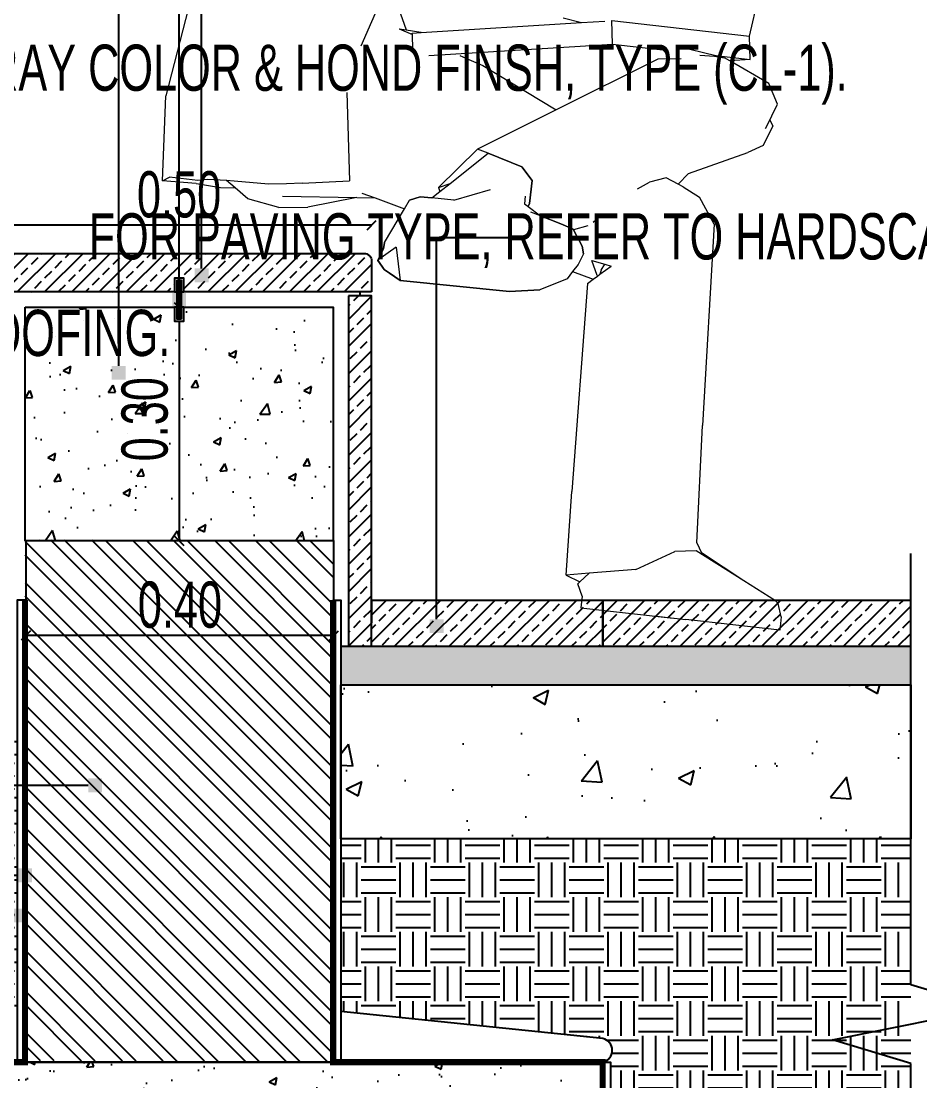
# Model space of a CAD drawing. Extents: x 1 to 1213870, y 9 to 1586095.
# Drawn here: x 18.088 to 19.254, y 40.059 to 41.435 of the extents above; entities that cross this region are included whole.
import ezdxf
from ezdxf import colors
from ezdxf.entities.mleader import LeaderData, LeaderLine
from ezdxf.math import Vec2, Vec3

# ---------------------------------------------------------------- set-up
doc = ezdxf.new("R2010")
doc.units = 0
doc.header["$LTSCALE"] = 10
doc.header["$MEASUREMENT"] = 0
doc.header["$PDMODE"] = 35
doc.header["$PDSIZE"] = 0.15
doc.linetypes.add('water proof2', pattern=[0.65, 0.4, -0.25])
doc.layers.get('0').update_dxf_attribs({"color": 255})
for name, color, linetype in [('Dowel', 20, 'Continuous'), ('LA-DT-CLADDING', 30, 'Continuous'), ('LA-DT-CLADDING-HATCH', 45, 'Continuous'), ('LA-DT-COMPACTED SOIL', 19, 'Continuous'), ('LA-DT-COPPING', 240, 'Continuous'), ('LA-DT-COPPING HATCH', 195, 'Continuous'), ('LA-DT-CRUSHED STONE- HATCH', 245, 'Continuous'), ('LA-DT-HATCH -MORTER CEMENT', 27, 'Continuous'), ('LA-DT-HATCH -SAND', 19, 'Continuous'), ('LA-DT-HATCH-REINFORCED CONCRETE', 55, 'Continuous'), ('LA-DT-PAVING', 40, 'Continuous'), ('LA-DT-PAVING-HATCH', 45, 'Continuous'), ('LA-DT-REINFORCED CONCRETE', 50, 'Continuous'), ('LA-DT-SEC', 1, 'Continuous'), ('LA-DT-SOLID BLOCK WORK', 50, 'Continuous'), ('LA-GNRL-BREAK LINE', 1, 'Continuous'), ('LA-GNRL-Design Leader', 242, 'Continuous'), ('LA-STAK-Dimensions', 3, 'Continuous'), ('PROTECTION BOARD', 1, 'Continuous'), ('Wipout', 251, 'Continuous')]:
    doc.layers.add(name, color=color, linetype=linetype)
doc.layers.add('LA-DT-WATERPROOF-VERTICAL', color=252, linetype='water proof2', lineweight=0)
doc.layers.add('PEOPLE', color=252, linetype='Continuous', lineweight=18)
doc.styles.add('ARCHITEXT', font='architxt.shx')
doc.styles.add('TXT- (design)', font='stylu.ttf', dxfattribs={"width": 0.7})
doc.dimstyles.new('DIM (1-20)', dxfattribs={"dimtxt": 0.06, "dimasz": 0.012, "dimexe": 0.09, "dimexo": 0, "dimgap": 0.008, "dimtad": 1, "dimzin": 0, "dimdsep": 46, "dimtxsty": 'ARCHITEXT', "dimblk": 'OBLIQUE', "dimcen": 0.008, "dimse1": 1, "dimse2": 1, "dimclrd": 8, "dimclre": 9, "dimclrt": 256, "dimazin": 0, "dimtfac": 1, "dimtofl": 0, "dimtmove": 2, "dimatfit": 3, "dimldrblk": 'OBLIQUE', "dimfxl": 0.09, "dimtolj": 1, "dimarcsym": 0})

# ---------------------------------------------------------------- blocks, each defined once
blk = doc.blocks.new('PEO-SIT2')
for p, q in [((-0.1325, 0.7498), (-0.1659, 1.0302)), ((-0.1368, 0.7202), (-0.1325, 0.7498)), ((0.0445, 0.7498), (-0.1325, 0.7498)), ((0.0402, 0.7202), (0.0445, 0.7498)), ((0.0825, 0.7431), (0.0532, 0.7482)), ((0.1065, 0.7462), (0.0825, 0.7431)), ((0.3389, 0.7482), (0.3594, 0.6817)), ((0.5771, 0.7521), (0.6001, 0.5905)), ((0.2846, 0.7074), (0.0825, 0.7431)), ((0.3169, 0.735), (0.3044, 0.7086)), ((-0.1368, 0.7202), (-0.1109, 0.7156)), ((-0.0924, 0.7202), (-0.1368, 0.7202)), ((-0.1109, 0.7156), (-0.1038, 0.7187)), ((-0.0924, 0.7202), (-0.1038, 0.7187)), ((-0.0911, 0.7195), (-0.1038, 0.7187)), ((-0.0427, 0.7267), (-0.0924, 0.7202)), ((-0.0722, 0.7187), (-0.0911, 0.7195)), ((0.0402, 0.7202), (-0.0283, 0.7202)), ((0.2719, 0.6793), (0.0402, 0.7202)), ((-0.1639, 0.6924), (-0.1109, 0.7156)), ((-0.0491, 0.7113), (-0.0196, 0.7074)), ((-0.0196, 0.7074), (0.1025, 0.6284)), ((0.2846, 0.7074), (0.2851, 0.7077)), ((0.296, 0.7054), (0.2846, 0.7074)), ((0.3044, 0.7086), (0.2851, 0.7077)), ((0.3132, 0.7091), (0.2957, 0.7036)), ((0.2957, 0.7036), (0.296, 0.7054)), ((0.3132, 0.7091), (0.3044, 0.7086)), ((-0.1779, 0.6675), (-0.1639, 0.6924)), ((0.293, 0.6846), (0.2957, 0.7036)), ((0.2205, 0.6802), (0.2016, 0.6743)), ((0.2324, 0.6839), (0.2205, 0.6802)), ((-0.1723, 0.6518), (-0.1779, 0.6675)), ((0.2016, 0.6743), (0.1025, 0.6284)), ((-0.1702, 0.6459), (-0.1723, 0.6518)), ((-0.1702, 0.6459), (-0.175, 0.6391)), ((-0.175, 0.6391), (-0.1656, 0.6127)), ((-0.1662, 0.635), (-0.1702, 0.6459)), ((-0.1656, 0.6127), (-0.1472, 0.6016)), ((0.3706, 0.6208), (0.3544, 0.5089)), ((-0.0746, 0.5668), (-0.1472, 0.6016)), ((0.5919, 0.4821), (0.6001, 0.5905)), ((-0.0632, 0.5515), (-0.0746, 0.5668)), ((-0.0632, 0.5515), (-0.0471, 0.558)), ((-0.0471, 0.558), (-0.0266, 0.5501)), ((-0.0698, 0.5488), (-0.0922, 0.538)), ((-0.0698, 0.5488), (-0.0632, 0.5515)), ((-0.0122, 0.5399), (-0.0266, 0.5501)), ((-0.1146, 0.506), (-0.0922, 0.538)), ((-0.1146, 0.506), (-0.1285, 0.2487)), ((0.4143, 0.499), (0.3544, 0.5089)), ((0.0394, 0.4913), (0.0364, 0.4947)), ((0.3372, 0.4952), (0.3195, 0.4908)), ((0.3431, 0.4886), (0.3195, 0.4908)), ((0.3431, 0.4886), (0.4036, 0.4695)), ((0.4373, 0.4798), (0.3431, 0.4886)), ((0.4143, 0.499), (0.4342, 0.4961)), ((0.4342, 0.4961), (0.4571, 0.4929)), ((0.4571, 0.4929), (0.501, 0.4921)), ((0.4986, 0.4835), (0.5108, 0.4916)), ((0.501, 0.4921), (0.5108, 0.4916)), ((0.5108, 0.4916), (0.5352, 0.4905)), ((0.5352, 0.4905), (0.5473, 0.4876)), ((0.5473, 0.4876), (0.5837, 0.4878)), ((0.5919, 0.4821), (0.5837, 0.4878)), ((0.4811, 0.4717), (0.4986, 0.4835)), ((0.5176, 0.4821), (0.4986, 0.4835)), ((0.5457, 0.4835), (0.5176, 0.4821)), ((0.5487, 0.4835), (0.5457, 0.4835)), ((0.5487, 0.4835), (0.5919, 0.4821)), ((0.4406, 0.465), (0.4036, 0.4695)), ((0.4406, 0.465), (0.4811, 0.4717)), ((0.0233, 0.426), (0.0101, 0.438)), ((0.0185, 0.4395), (0.0103, 0.4381)), ((0.0355, 0.4424), (0.0185, 0.4395)), ((0.0225, 0.4314), (0.0185, 0.4395)), ((0.0268, 0.4239), (0.0355, 0.4424)), ((0.0225, 0.4314), (0.0233, 0.426)), ((0.0261, 0.4234), (0.0233, 0.426)), ((0.0268, 0.4239), (0.0261, 0.4234)), ((0.0312, 0.4188), (0.0261, 0.4234)), ((0.038, 0.4125), (0.0279, 0.1465)), ((0.038, 0.4125), (0.0312, 0.4188)), ((-0.1382, 0.0989), (-0.1285, 0.2487)), ((0.023, 0.0391), (0.0279, 0.1465)), ((-0.1382, 0.0989), (-0.1453, 0.0871)), ((-0.2031, 0.0575), (-0.1385, 0.0887)), ((-0.2031, 0.0575), (-0.1453, 0.0871)), ((-0.1385, 0.0887), (-0.1113, 0.0848)), ((-0.0644, 0.0565), (-0.1113, 0.0848)), ((-0.2464, 0.0366), (-0.2031, 0.0575)), ((-0.0644, 0.0565), (-0.0059, 0.0449)), ((-0.0059, 0.0449), (0.023, 0.0391)), ((0.0048, 0.0326), (-0.0059, 0.0449)), ((-0.2558, 0.0173), (-0.2499, 0.0335)), ((-0.2464, 0.0366), (-0.2499, 0.0335)), ((0, 0.015), (0.0072, 0.03)), ((0.023, 0.0391), (0.0048, 0.0326)), ((0.0072, 0.03), (0.0048, 0.0326)), ((-0.2558, 0.0173), (-0.2558, 0)), ((0, 0.015), (0, 0)), ((-0.0973, 0.0001), (-0.1351, 0)), ((0, 0), (-0.1189, 0)), ((-0.2558, 0), (-0.1351, 0))]:
    blk.add_line(p, q)
blk.add_wipeout([(0.2809, 0.4811), (0.2756, 0.4929), (0.2628, 0.4988), (0.2477, 0.499), (0.2385, 0.5081), (0.2265, 0.5201), (0.1827, 0.5637), (0.1826, 0.5637), (0.1379, 0.5515), (0.1226, 0.5355), (0.1229, 0.5057), (0.1236, 0.5035), (0.1248, 0.5024), (0.1242, 0.502), (0.1071, 0.4918), (0.0802, 0.4845), (0.0638, 0.4795), (0.0632, 0.4786), (0.0499, 0.4592), (0.0473, 0.4496), (0.0525, 0.4355), (0.0584, 0.4256), (0.0643, 0.4154), (0.0973, 0.3979), (0.1355, 0.3915), (0.276, 0.3897), (0.287, 0.3955), (0.298, 0.4014), (0.3074, 0.412), (0.3015, 0.4273), (0.3013, 0.4355)])
for p, q in [((0.1025, 0.6284), (0.1966, 0.5675)), ((0.1379, 0.5515), (0.1826, 0.5637)), ((0.1826, 0.5637), (0.1966, 0.5675)), ((0.1826, 0.5637), (0.1827, 0.5637)), ((0.2265, 0.5201), (0.1827, 0.5637)), ((0.1966, 0.5675), (0.2405, 0.5134)), ((0.1226, 0.5355), (0.1379, 0.5515)), ((0.1229, 0.5057), (0.1226, 0.5355)), ((0.1294, 0.5145), (0.129, 0.5049)), ((0.2194, 0.4993), (0.1744, 0.518)), ((0.2405, 0.5134), (0.2265, 0.5201)), ((0.2385, 0.5081), (0.2265, 0.5201)), ((0.1242, 0.502), (0.1071, 0.4918)), ((0.1236, 0.5035), (0.1229, 0.5057)), ((0.1248, 0.5024), (0.1236, 0.5035)), ((0.1242, 0.502), (0.1236, 0.5035)), ((0.1248, 0.5024), (0.1242, 0.502)), ((0.129, 0.5049), (0.1248, 0.5024)), ((0.2405, 0.5134), (0.2385, 0.5081)), ((0.2477, 0.499), (0.2385, 0.5081)), ((0.0802, 0.4845), (0.1071, 0.4918)), ((0.1071, 0.4918), (0.1199, 0.4952)), ((0.2194, 0.4993), (0.2477, 0.499)), ((0.2477, 0.499), (0.2628, 0.4988)), ((0.2628, 0.4988), (0.2756, 0.4929)), ((0.2809, 0.4811), (0.2756, 0.4929)), ((0.3195, 0.4908), (0.2809, 0.4811)), ((0.0457, 0.4858), (0.0632, 0.4786)), ((0.0499, 0.4592), (0.0632, 0.4786)), ((0.0632, 0.4786), (0.0638, 0.4795)), ((0.0638, 0.4795), (0.0802, 0.4845)), ((0.3013, 0.4355), (0.2809, 0.4811)), ((0.0473, 0.4496), (0.0499, 0.4592)), ((0.0473, 0.4496), (0.0525, 0.4355)), ((0.0525, 0.4355), (0.0584, 0.4256)), ((0.3013, 0.4355), (0.3015, 0.4273)), ((0.0584, 0.4256), (0.0312, 0.4188)), ((0.0584, 0.4256), (0.0643, 0.4154)), ((0.2857, 0.4312), (0.276, 0.3897)), ((0.2857, 0.4312), (0.3072, 0.4121)), ((0.3015, 0.4273), (0.3072, 0.4121)), ((0.0643, 0.4154), (0.0973, 0.3979)), ((0.3072, 0.4121), (0.298, 0.4014)), ((0.1355, 0.3915), (0.0973, 0.3979)), ((0.298, 0.4014), (0.276, 0.3897)), ((0.276, 0.3897), (0.1355, 0.3915))]:
    blk.add_line(p, q)
blk.add_lwpolyline([(0.2809, 0.4811), (0.2756, 0.4929), (0.2628, 0.4988), (0.2477, 0.499), (0.2385, 0.5081), (0.2265, 0.5201), (0.1827, 0.5637), (0.1826, 0.5637), (0.1379, 0.5515), (0.1226, 0.5355), (0.1229, 0.5057), (0.1236, 0.5035), (0.1248, 0.5024), (0.1242, 0.502), (0.1071, 0.4918), (0.0802, 0.4845), (0.0638, 0.4795), (0.0632, 0.4786), (0.0499, 0.4592), (0.0473, 0.4496), (0.0525, 0.4355), (0.0584, 0.4256), (0.0643, 0.4154), (0.0973, 0.3979), (0.1355, 0.3915), (0.276, 0.3897), (0.287, 0.3955), (0.298, 0.4014), (0.3074, 0.412), (0.3015, 0.4273), (0.3013, 0.4355)], close=True)
blk = doc.blocks.new('*U80')
for p, q in [((-0.002, 30.555), (0, 2.543)), ((0, -2.543), (0.002, -30.555))]:
    blk.add_line(p, q)
at = {"color": 0, "linetype": 'ByBlock'}
for p, q in [((0, 2.543), (5.087, 1.018)), ((5.087, 1.018), (-5.087, -1.018)), ((-5.087, -1.018), (0, -2.543))]:
    blk.add_line(p, q, dxfattribs=at)
blk = doc.blocks.new('_OBLIQUE')
at = {"color": 0, "linetype": 'ByBlock'}
blk.add_line((-0.5, -0.5), (0.5, 0.5), dxfattribs=at)
blk = doc.blocks.new('*D87')
at = {"layer": 'Defpoints', "color": 0, "transparency": 16777216}
for p in [(18.0426, 41.1702), (18.0426, 41.0835), (18.5426, 41.0835)]:
    blk.add_point(p, dxfattribs=at)
at = {"layer": 'LA-STAK-Dimensions', "color": 1, "lineweight": -2, "transparency": 16777216}
blk.add_line((18.5426, 41.1702), (18.0426, 41.1702), dxfattribs=at)
at = {"layer": 'LA-STAK-Dimensions', "color": 1, "lineweight": -2, "transparency": 16777216, "xscale": 0.012, "yscale": 0.012, "zscale": 0.012}
for p, rotation in [((18.0426, 41.1702), 179.9999999332995), ((18.5426, 41.1702), 359.9999999332995)]:
    blk.add_blockref('_OBLIQUE', p, dxfattribs=dict(at, rotation=rotation))
at = {"layer": 'LA-STAK-Dimensions', "transparency": 16777216, "insert": (18.2926, 41.2098), "char_height": 0.06, "attachment_point": 5, "rotation": 360, "style": 'TXT- (design)'}
blk.add_mtext('\\A1;0.50', dxfattribs=at)
blk = doc.blocks.new('*D97')
at = {"layer": 'Defpoints', "color": 0, "transparency": 16777216}
for p in [(18.0937, 40.7605), (18.4937, 40.7605), (18.0937, 40.6375, 0)]:
    blk.add_point(p, dxfattribs=at)
at = {"layer": 'LA-STAK-Dimensions', "color": 1, "lineweight": -2, "transparency": 16777216}
blk.add_line((18.4937, 40.6375, 0), (18.0937, 40.6375, 0), dxfattribs=at)
at = {"layer": 'LA-STAK-Dimensions', "color": 1, "lineweight": -2, "transparency": 16777216, "xscale": 0.012, "yscale": 0.012, "zscale": 0.012}
for p, rotation in [((18.0937, 40.6375, 0), 179.999999866598), ((18.4937, 40.6375, 0), 359.9999998665979)]:
    blk.add_blockref('_OBLIQUE', p, dxfattribs=dict(at, rotation=rotation))
at = {"layer": 'LA-STAK-Dimensions', "transparency": 16777216, "insert": (18.2937, 40.6771, 0), "char_height": 0.06, "attachment_point": 5, "rotation": 360, "style": 'TXT- (design)'}
blk.add_mtext('\\A1;0.40', dxfattribs=at)
blk = doc.blocks.new('*D98')
at = {"layer": 'Defpoints', "color": 0, "transparency": 16777216}
for p in [(18.0926, 41.0635), (18.0926, 40.7605), (18.2926, 40.7605, 0)]:
    blk.add_point(p, dxfattribs=at)
at = {"layer": 'LA-STAK-Dimensions', "color": 1, "lineweight": -2, "transparency": 16777216}
blk.add_line((18.2926, 41.0635, 0), (18.2926, 40.7605, 0), dxfattribs=at)
at = {"layer": 'LA-STAK-Dimensions', "color": 1, "lineweight": -2, "transparency": 16777216, "xscale": 0.012, "yscale": 0.012, "zscale": 0.012}
for p, rotation in [((18.2926, 41.0635, 0), 89.99669307708498), ((18.2926, 40.7605, 0), 269.996693077085)]:
    blk.add_blockref('_OBLIQUE', p, dxfattribs=dict(at, rotation=rotation))
at = {"layer": 'LA-STAK-Dimensions', "transparency": 16777216, "insert": (18.2482, 40.9182, 0), "char_height": 0.06, "attachment_point": 5, "rotation": 89.9967, "style": 'TXT- (design)'}
blk.add_mtext('\\A1;0.30', dxfattribs=at)
blk = doc.blocks.new('_BoxFilled')
at = {"color": 0, "linetype": 'ByBlock', "lineweight": -2}
blk.add_line((-0.5, 0), (-1, 0), dxfattribs=at)
at = {"color": 0, "linetype": 'ByBlock'}
blk.add_solid([(-0.5, 0.5), (0.5, 0.5), (-0.5, -0.5), (0.5, -0.5)], dxfattribs=at)
blk = doc.blocks.new('*U58')
blk.add_wipeout([(0.006, 0.01), (0.003, 0.01), (0.003, -0.01), (0.006, -0.01), (0.006, -0.028), (-0.006, -0.028), (-0.006, -0.01), (-0.003, -0.01), (-0.003, 0.01), (-0.006, 0.01), (-0.006, 0.028), (0.006, 0.028)]).dxf.layer = 'Wipout'
at = {"layer": 'Dowel'}
for points in [[(-0.003, 0.01), (-0.006, 0.01), (-0.006, 0.028), (0.006, 0.028), (0.006, 0.01), (0.003, 0.01)], [(0.003, -0.01), (0.006, -0.01), (0.006, -0.028), (-0.006, -0.028), (-0.006, -0.01), (-0.003, -0.01)]]:
    blk.add_lwpolyline(points, dxfattribs=at)
blk.add_lwpolyline([(-0.003, -0.025), (-0.003, 0.025), (0.003, 0.025), (0.003, -0.025)], close=True, dxfattribs=at)
at = {"layer": 'Dowel', "color": 252}
for points in [[(-0.0025, 0.025), (-0.0025, -0.025)], [(-0.0019, 0.025), (-0.0019, -0.025)], [(-0.0012, 0.025), (-0.0012, -0.025)], [(-0.0006, 0.025), (-0.0006, -0.025)], [(0, 0.025), (0, -0.025)], [(0.0006, 0.025), (0.0006, -0.025)], [(0.0012, 0.025), (0.0012, -0.025)], [(0.0019, 0.025), (0.0019, -0.025)], [(0.0025, 0.025), (0.0025, -0.025)]]:
    blk.add_lwpolyline(points, dxfattribs=at)

msp = doc.modelspace()

# ---------------------------------------------------------------- hatches: boundary and pattern name
at = {"layer": 'LA-DT-COMPACTED SOIL'}
h = msp.add_hatch(dxfattribs=at)
h.set_pattern_fill('EARTH', color=256, scale=0.18)
h.set_pattern_definition([(0, (-5.951063, 1.06315), (0.045, 0.045), [0.045, -0.045]), (0, (-5.951063, 1.080026), (0.045, 0.045), [0.045, -0.045]), (0, (-5.951063, 1.0969), (0.045, 0.045), [0.045, -0.045]), (90, (-5.94544, 1.102526), (-0.045, 0.045), [0.045, -0.045]), (90, (-5.928563, 1.102526), (-0.045, 0.045), [0.045, -0.045]), (90, (-5.91169, 1.102526), (-0.045, 0.045), [0.045, -0.045])])
edge = h.paths.add_edge_path()
edge.add_line((17.5426, 40.133), (17.5426, 39.4686))
edge.add_line((17.5426, 39.4686), (19.2426, 39.4686))
edge.add_line((19.2426, 39.4686), (19.2426, 40.3735))
edge.add_line((19.2426, 40.3735), (18.5026, 40.3735))
edge.add_line((18.5026, 40.3735), (18.5026, 40.1495))
edge.add_line((18.5026, 40.1495), (18.8426, 40.1143))
edge.add_arc((18.8393, 40.0989), 0.0158, -77.7504, 77.7503, ccw=False)
edge.add_line((18.8426, 40.0835), (18.8526, 40.0835))
edge.add_line((18.8526, 40.0835), (18.8526, 39.7984))
edge.add_line((18.8526, 39.7984), (18.9575, 39.7984))
edge.add_line((18.9575, 39.7984), (18.9575, 39.6686))
edge.add_line((18.9575, 39.6686), (17.6277, 39.6686))
edge.add_line((17.6277, 39.6686), (17.6277, 39.7984))
edge.add_line((17.6277, 39.7984), (17.7326, 39.7984))
edge.add_line((17.7326, 39.7984), (17.7326, 40.0835))
edge.add_line((17.7326, 40.0835), (17.7426, 40.0835))
edge.add_arc((17.7459, 40.0989), 0.0157, 102.1268, 257.8733, ccw=False)
edge.add_line((17.7426, 40.1143), (18.0826, 40.1495))
edge.add_line((18.0826, 40.1495), (18.0826, 40.5086))
edge.add_line((18.0826, 40.5086), (17.5426, 40.5086))
edge.add_line((17.5426, 40.5086), (17.5426, 40.1839))
edge.add_line((17.5426, 40.1839), (17.6443, 40.1533))
edge.add_line((17.6443, 40.1533), (17.5426, 40.133))
at = {"layer": 'LA-DT-CRUSHED STONE- HATCH'}
h = msp.add_hatch(dxfattribs=at)
h.set_pattern_fill('AR-CONC', color=256, scale=0.03, angle=5.0521)
h.set_pattern_definition([(55.05212, (-473.52998, 61.80575), (0.21599991, 0.000196487), [0.0225, -0.2475]), (0.05212, (-473.52998, 61.80575), (-0.06133553, 0.22111535), [0.018, -0.198]), (105.503564, (-473.51198, 61.80577), (0.15466438, 0.22131183), [0.01912206, -0.21034263]), (51.23632, (-473.53526, 61.86552), (0.32330131, -0.02126788), [0.03375, -0.37125]), (101.687755, (-473.50832, 61.86375), (0.25357441, 0.31579268), [0.0286831, -0.31551413]), (356.23628, (-473.53526, 61.86552), (0.25357441, 0.31579268), [0.027, -0.297]), (26.05212, (-473.50406, 61.85322), (0.18901304, -0.104546984), [0.0225, -0.2475]), (331.05212, (-473.50406, 61.85322), (0.05355359, 0.2231279), [0.018, -0.198]), (76.503564, (-473.4883, 61.8445), (0.24256662, 0.11858091), [0.01912206, -0.21034263]), (42.55212, (-473.52998, 61.80575), (-0.005160796, 0.099801415), [0, -0.1956, 0, -0.201, 0, -0.19875]), (12.55212, (-473.52998, 61.80575), (0.06819446, 0.124813749), [0, -0.1146, 0, -0.1911, 0, -0.07575]), (332.55212, (-473.59662, 61.79986), (0.160120429, 0.007362652), [0, -0.075, 0, -0.234, 0, -0.3105]), (322.55212, (-473.6265, 61.79722), (0.171631517, 0.04532177), [0, -0.0975, 0, -0.1554, 0, -0.2205])])
h.paths.add_polyline_path([(18.5026, 40.5735), (19.2426, 40.5735), (19.2426, 40.3735), (18.5026, 40.3735)])
at = {"layer": 'LA-DT-HATCH -SAND'}
h = msp.add_hatch(dxfattribs=at)
h.set_pattern_fill('DOTS', color=256, scale=0.1, style=0)
h.set_pattern_definition([(0, (-5.951063, 1.063151), (0.003125, 0.00625), [0, -0.00625])])
h.paths.add_polyline_path([(18.5026, 40.5735), (19.2426, 40.5735), (19.2426, 40.6234), (18.5026, 40.6234)])
at = {"layer": 'LA-DT-HATCH-REINFORCED CONCRETE'}
h = msp.add_hatch(dxfattribs=at)
h.set_pattern_fill('AR-CONC', color=256, scale=0.015, angle=33.5341, style=0)
h.set_pattern_definition([(58.5498, (18.04261, 44.61178), (0.1077928, 0.006687), [0.01125, -0.12375]), (3.5498, (18.04261, 44.61178), (-0.0373556, 0.1084807), [0.009, -0.099]), (109.0013, (18.05159, 44.61234), (0.0704372, 0.1151677), [0.009561, -0.1051713]), (54.734, (18.03815, 44.64144), (0.1619983, -0.000752), [0.016875, -0.185625]), (105.1855, (18.05165, 44.64138), (0.116918, 0.1653373), [0.0143416, -0.157757]), (359.734, (18.03815, 44.64144), (0.116918, 0.1653373), [0.0135, -0.1485]), (29.5498, (18.0541, 44.63626), (0.0975196, -0.0464104), [0.01125, -0.12375]), (334.5498, (18.0541, 44.63626), (0.0199206, 0.1129897), [0.009, -0.099]), (80.0013, (18.06222, 44.63239), (0.1174402, 0.0665793), [0.009561, -0.1051713]), (46.0498, (18.042608, 44.61178), (-0.00561995, 0.04965033), [0, -0.0978, 0, -0.1005, 0, -0.099375]), (16.0498, (18.04261, 44.61178), (0.0302264, 0.06437084), [0, -0.0573, 0, -0.09555, 0, -0.037875]), (336.0498, (18.00953, 44.606805), (0.0796865, 0.0085588), [0, -0.0375, 0, -0.117, 0, -0.15525]), (326.0498, (17.994696, 44.604575), (0.0842734, 0.0278542), [0, -0.04875, 0, -0.0777, 0, -0.11025])])
h.paths.add_polyline_path([(17.7426, 40.0835), (18.8426, 40.0835), (18.8426, 39.7835), (17.7426, 39.7835)])

# ---------------------------------------------------------------- linework, layer by layer
at = {"layer": 'LA-DT-HATCH -MORTER CEMENT'}
msp.add_lwpolyline([(18.8426, 40.0835, 0.806183), (18.8426, 40.1143), (18.5026, 40.1495), (18.5026, 40.0835), (18.5026, 40.0835), (18.8426, 40.0835)], format="xyb", dxfattribs=at)
at = {"layer": 'LA-DT-HATCH-REINFORCED CONCRETE'}
for p, q in [((18.0926, 40.4635, 0), (18.0926, 40.6535, 0)), ((18.0926, 40.2735, 0), (18.0926, 40.4635, 0)), ((18.4926, 40.4635), (18.4926, 40.2735)), ((18.0926, 40.0835, 0), (18.0926, 40.2735, 0)), ((18.4926, 40.2735), (18.4926, 40.0835)), ((18.4926, 40.0835), (18.0926, 40.0835, 0))]:
    msp.add_line(p, q, dxfattribs=at)
at = {"layer": 'LA-DT-REINFORCED CONCRETE', "ltscale": 9}
msp.add_lwpolyline([(17.7426, 40.0835), (18.8426, 40.0835), (18.8426, 39.7835), (17.7426, 39.7835)], close=True, dxfattribs=at)
at = {"layer": 'LA-DT-SEC'}
msp.add_lwpolyline([(18.5026, 40.5735), (19.2426, 40.5735), (19.2426, 40.6234), (18.5026, 40.6234)], close=True, dxfattribs=at)
at = {"layer": 'LA-DT-SEC', "elevation": -0.0002}
msp.add_lwpolyline([(18.5026, 40.5735), (19.2426, 40.5735), (19.2426, 40.3735), (18.5026, 40.3735)], close=True, dxfattribs=at)
at = {"layer": 'LA-DT-WATERPROOF-VERTICAL', "ltscale": 8, "const_width": 0.008}
msp.add_lwpolyline([(17.7426, 39.7835), (17.7426, 40.0835), (18.0926, 40.0835), (18.0926, 40.6834)], dxfattribs=at)
at = {"layer": 'PROTECTION BOARD'}
for points in [[(18.0926, 40.0835), (18.0926, 40.6835), (18.0826, 40.6835), (18.0826, 40.0835)], [(18.8426, 39.7984), (18.8426, 40.0835), (18.8526, 40.0835), (18.8526, 39.7984)]]:
    msp.add_lwpolyline(points, dxfattribs=at)

# ---------------------------------------------------------------- block references
at = {"layer": 'PEOPLE', "xscale": -1.016206175469577, "yscale": 1.016206175469577, "zscale": 1.016206175469576, "rotation": 353.5793522733788}
msp.add_blockref('PEO-SIT2', (18.8141, 40.6735), dxfattribs=at)

# ---------------------------------------------------------------- next in the draw order: hatches: boundary and pattern name
at = {"layer": 'LA-DT-CLADDING-HATCH'}
h = msp.add_hatch(dxfattribs=at)
h.set_pattern_fill('ANSI33', color=256, scale=0.1, style=0)
h.set_pattern_definition([(45, (-5.951063, 1.06315), (-0.01767767, 0.01767767), []), (45, (-5.933385, 1.06315), (-0.01767767, 0.01767767), [0.0125, -0.00625])])
h.paths.add_polyline_path([(18.5126, 41.0785), (18.5126, 40.6235), (18.5426, 40.6235), (18.5426, 41.0785)])
at = {"layer": 'LA-DT-COPPING HATCH'}
h = msp.add_hatch(dxfattribs=at)
h.set_pattern_fill('ANSI33', color=256, scale=0.1, style=0)
h.set_pattern_definition([(45, (-5.901063, 1.01315), (-0.01767767, 0.01767767), []), (45, (-5.883385, 1.01315), (-0.01767767, 0.01767767), [0.0125, -0.00625])])
edge = h.paths.add_edge_path()
edge.add_line((18.5426, 41.0835), (18.0426, 41.0835))
edge.add_line((18.0426, 41.0835), (18.0426, 41.1235))
edge.add_arc((18.0526, 41.1235), 0.01, 90, 180, ccw=False)
edge.add_line((18.0526, 41.1335), (18.5326, 41.1335))
edge.add_arc((18.5326, 41.1235), 0.01, 0, 90, ccw=False)
edge.add_line((18.5426, 41.1235), (18.5426, 41.0835))
at = {"layer": 'LA-DT-HATCH-REINFORCED CONCRETE'}
h = msp.add_hatch(dxfattribs=at)
h.set_pattern_fill('AR-CONC', color=256, scale=0.015, angle=33.5341, style=0)
h.set_pattern_definition([(58.5498, (15.91665, 61.97337), (0.1077928, 0.00668696), [0.01125, -0.12375]), (3.5498, (15.91665, 61.97337), (-0.0373556, 0.10848074), [0.009, -0.099]), (109.00126, (15.92564, 61.97393), (0.0704372, 0.1151677), [0.00956103, -0.1051713]), (54.734, (15.91219, 62.00304), (0.1619983, -0.0007521), [0.016875, -0.185625]), (105.18545, (15.9257, 62.00298), (0.116918, 0.1653373), [0.0143416, -0.1577571]), (359.734, (15.9122, 62.00304), (0.116918, 0.1653373), [0.0135, -0.1485]), (29.5498, (15.92814, 61.99785), (0.0975196, -0.04641043), [0.01125, -0.12375]), (334.5498, (15.92814, 61.99785), (0.0199206, 0.11298974), [0.009, -0.099]), (80.00126, (15.93627, 61.99398), (0.1174402, 0.0665793), [0.00956103, -0.1051713]), (46.04981, (15.916653, 61.97337), (-0.00561995, 0.04965033), [0, -0.0978, 0, -0.1005, 0, -0.099375]), (16.04981, (15.91665, 61.97337), (0.03022637, 0.06437084), [0, -0.0573, 0, -0.09555, 0, -0.037875]), (336.04981, (15.883574, 61.9684), (0.07968649, 0.00855881), [0, -0.0375, 0, -0.117, 0, -0.15525]), (326.0498, (15.86874, 61.96617), (0.0842734, 0.02785415), [0, -0.04875, 0, -0.0777, 0, -0.11025])])
h.paths.add_polyline_path([(18.0926, 41.0635), (18.4926, 41.0635), (18.4926, 40.7605), (18.0926, 40.7605)])
at = {"layer": 'LA-DT-PAVING-HATCH'}
h = msp.add_hatch(dxfattribs=at)
h.set_pattern_fill('ANSI32', color=256, scale=0.1)
h.set_pattern_definition([(315, (20.929736, 53.513955), (0.0265165, 0.0265165), []), (315, (20.929736, 53.496278), (0.0265165, 0.0265165), [])])
h.paths.add_polyline_path([(18.0926, 40.0858), (18.4926, 40.0839), (18.4926, 40.7595), (18.0926, 40.7615)])
h = msp.add_hatch(dxfattribs=at)
h.set_pattern_fill('ANSI33', color=256, scale=0.1, angle=-49.9804, style=0)
h.set_pattern_definition([(45.0041, (10.23878, 48.44719), (-0.01767893, 0.01767641), []), (45.0041, (10.256456, 48.44719), (-0.01767893, 0.01767641), [0.0125, -0.00625])])
h.paths.add_polyline_path([(18.8426, 40.6234), (18.5426, 40.6235), (18.5427, 40.6835), (18.8426, 40.6834)])
h = msp.add_hatch(dxfattribs=at)
h.set_pattern_fill('ANSI33', color=256, scale=0.1, angle=-49.9804, style=0)
h.set_pattern_definition([(45.00409, (10.53878, 48.44719), (-0.01767893, 0.01767641), []), (45.00409, (10.556456, 48.44719), (-0.01767893, 0.01767641), [0.0125, -0.00625])])
h.paths.add_polyline_path([(19.2426, 40.6234), (19.2426, 40.6834), (18.8427, 40.6835), (18.8426, 40.6235)])

# ---------------------------------------------------------------- next in the draw order: linework, layer by layer
at = {"layer": 'LA-DT-CLADDING'}
msp.add_lwpolyline([(18.5126, 41.0785), (18.5126, 40.6235), (18.5426, 40.6235), (18.5426, 41.0785)], close=True, dxfattribs=at)
at = {"layer": 'LA-DT-COPPING'}
msp.add_lwpolyline([(18.5426, 41.0835), (18.0426, 41.0835), (18.0426, 41.1235, -0.414214), (18.0526, 41.1335), (18.5326, 41.1335, -0.414214), (18.5426, 41.1235)], format="xyb", close=True, dxfattribs=at)
at = {"layer": 'LA-DT-HATCH-REINFORCED CONCRETE'}
msp.add_line((18.4926, 40.6535, 0), (18.4926, 40.4635, 0), dxfattribs=at)
at = {"layer": 'LA-DT-PAVING', "elevation": -0.0002}
msp.add_lwpolyline([(18.8426, 40.6234), (18.5426, 40.6235), (18.5427, 40.6835), (18.8426, 40.6834)], close=True, dxfattribs=at)
msp.add_lwpolyline([(19.2426, 40.6234), (18.8426, 40.6235), (18.8427, 40.6835), (19.2426, 40.6834)], dxfattribs=at)
at = {"layer": 'LA-DT-REINFORCED CONCRETE'}
msp.add_lwpolyline([(18.0926, 41.0635), (18.4926, 41.0635), (18.4926, 40.7605), (18.0926, 40.7605)], close=True, dxfattribs=at)
at = {"layer": 'LA-DT-SEC'}
msp.add_lwpolyline([(18.5276, 41.0785), (18.5276, 41.0835)], dxfattribs=at)
at = {"layer": 'LA-DT-SOLID BLOCK WORK', "ltscale": 9}
msp.add_lwpolyline([(18.0926, 40.0835), (18.4926, 40.0835), (18.4937, 40.7605), (18.0937, 40.7605)], close=True, dxfattribs=at)
at = {"layer": 'LA-DT-WATERPROOF-VERTICAL', "ltscale": 8, "const_width": 0.008}
msp.add_lwpolyline([(18.4926, 40.6834), (18.4926, 40.0835), (18.8426, 40.0835), (18.8426, 39.7984)], dxfattribs=at)
at = {"layer": 'PROTECTION BOARD'}
msp.add_lwpolyline([(18.4926, 40.0835), (18.4926, 40.6835), (18.5026, 40.6835), (18.5026, 40.0835)], dxfattribs=at)

# ---------------------------------------------------------------- next in the draw order: block references
at = {"layer": 'LA-GNRL-BREAK LINE', "xscale": 0.02, "yscale": 0.02, "zscale": 0.02, "rotation": 179.9959116759945}
msp.add_blockref('*U80', (19.2426, 40.1329), dxfattribs=at)

# ---------------------------------------------------------------- next in the draw order: dimensions: what is measured, and where the dimension line sits
at = {"layer": 'LA-STAK-Dimensions'}
for base, p1, p2, angle, picture, middle in [((18.0426, 41.1702), (18.5426, 41.0835), (18.0426, 41.0835), 180, '*D87', (18.2926, 41.2098)), ((18.2926, 40.7605, 0), (18.0926, 41.0635), (18.0926, 40.7605), 269.9967, '*D98', (18.2482, 40.9182, 0))]:
    dim = msp.add_linear_dim(base=base, p1=p1, p2=p2, angle=angle, dimstyle='DIM (1-20)', override={"dimtxsty": 'TXT- (design)', "dimclrd": 1}, dxfattribs=at)
    dim.commit()
    dim.dimension.update_dxf_attribs({"geometry": picture, "text_midpoint": middle, "dimtype": 161})
dim = msp.add_aligned_dim(p1=(18.4937, 40.7605), p2=(18.0937, 40.7605), distance=0.123, dimstyle='DIM (1-20)', override={"dimtxsty": 'TXT- (design)', "dimclrd": 1}, dxfattribs=at)
dim.commit()
dim.dimension.update_dxf_attribs({"geometry": '*D97', "text_midpoint": (18.2937, 40.6771, 0)})

# ---------------------------------------------------------------- next in the draw order: leaders
at = {"layer": 'LA-GNRL-Design Leader'}
ml = msp.add_multileader_mtext('Standard', dxfattribs=at)
ml.set_content('500X500X50mm. THICK. AZOL MARBLE COPPING WITH GRAY COLOR & HOND FINSH, TYPE (CO-2),', color=3, style='TXT- (design)')
ml.set_leader_properties(color=256)
ml.set_arrow_properties(name='BOXFILLED')
ml.build(insert=Vec2(0, 0))
ml.multileader.update_dxf_attribs({"dogleg_length": 0.001, "arrow_head_size": 0.018, "scale": 20})
ctx = ml.context
ctx.base_point, ctx.scale, ctx.char_height, ctx.arrow_head_size, ctx.landing_gap_size, ctx.plane_origin = Vec3(16.7993, 41.8664), 20, 0.06, 0.018, 0.004, Vec3(16.0307, 44.5836)
notes = []
notes.append((ctx, [(0, (1, 1, 0), (18.3219, 41.8664), (-1, 0), 0.1082, [(0, [(18.3219, 41.105)], 0, [])])]))
ctx.mtext.insert, ctx.mtext.width, ctx.mtext.flow_direction = Vec3(16.8033, 41.9025), 1.532829, 5
ml = msp.add_multileader_mtext('Standard', dxfattribs=at)
ml.set_content('300mm. R.CONC.', color=3, style='TXT- (design)')
ml.set_leader_properties(color=256)
ml.set_arrow_properties(name='BOXFILLED')
ml.build(insert=Vec2(0, 0))
ml.multileader.update_dxf_attribs({"dogleg_length": 0.001, "arrow_head_size": 0.018, "scale": 20})
ctx = ml.context
ctx.base_point, ctx.scale, ctx.char_height, ctx.arrow_head_size, ctx.landing_gap_size, ctx.plane_origin = Vec3(16.7933, 41.5008), 20, 0.06, 0.018, 0.004, Vec3(15.9232, 44.4919)
notes.append((ctx, [(0, (1, 1, 0), (18.2143, 41.5008), (-1, 0), 0.9179, [(0, [(18.2143, 40.9784)], 0, [])])]))
ctx.mtext.insert, ctx.mtext.width, ctx.mtext.flow_direction = Vec3(16.7973, 41.5321), 1.532829, 5
ml = msp.add_multileader_mtext('Standard', dxfattribs=at)
ml.set_content('PROTECTION BOARD.', color=3, style='TXT- (design)')
ml.set_leader_properties(color=256)
ml.set_arrow_properties(name='BOXFILLED')
ml.build(insert=Vec2(0, 0))
ml.multileader.update_dxf_attribs({"dogleg_length": 0.001, "arrow_head_size": 0.018, "scale": 20})
ctx = ml.context
ctx.base_point, ctx.scale, ctx.char_height, ctx.arrow_head_size, ctx.landing_gap_size, ctx.plane_origin = Vec3(16.7998, 40.8161), 20, 0.06, 0.018, 0.004, Vec3(15.5126, 43.5333)
notes.append((ctx, [(0, (1, 1, 0), (17.8038, 40.8161), (-1, 0), 0.3959, [(0, [(18.0875, 40.274), (17.8038, 40.274)], 0, [])])]))
ctx.mtext.insert, ctx.mtext.width, ctx.mtext.flow_direction = Vec3(16.8038, 40.8474), 0.902692, 5
for ctx, leaders in notes:
    for number, flags, end, landing, length, lines in leaders:
        leader = LeaderData()
        leader.index, (leader.has_last_leader_line, leader.has_dogleg_vector, leader.attachment_direction) = number, flags
        leader.last_leader_point, leader.dogleg_vector, leader.dogleg_length = Vec3(end), Vec3(landing), length
        for number, points, colour, breaks in lines:
            line = LeaderLine()
            line.index, line.vertices, line.color, line.breaks = number, Vec3.list(points), colors.encode_raw_color(colour), breaks
            leader.lines.append(line)
        ctx.leaders.append(leader)

# ---------------------------------------------------------------- next in the draw order: block references
at = {"xscale": -1, "rotation": 359.9999894778846}
msp.add_blockref('*U58', (18.2926, 41.0735), dxfattribs=at)

# ---------------------------------------------------------------- next in the draw order: leaders
at = {"layer": 'LA-GNRL-Design Leader'}
ml = msp.add_multileader_mtext('Standard', dxfattribs=at)
ml.set_content('{\\fArial|b0|i0|c178|p34;Φ}6mm.100mm. DIA. GALVANIZED STEEL DOWEL.', color=3, style='TXT- (design)')
ml.set_leader_properties(color=256)
ml.set_arrow_properties(name='BOXFILLED')
ml.build(insert=Vec2(0, 0))
ml.multileader.update_dxf_attribs({"dogleg_length": 0.001, "arrow_head_size": 0.018, "scale": 20})
ctx = ml.context
ctx.base_point, ctx.scale, ctx.char_height, ctx.arrow_head_size, ctx.landing_gap_size, ctx.plane_origin = Vec3(16.7971, 41.6378), 20, 0.06, 0.018, 0.004, Vec3(16.0016, 44.355)
notes = []
notes.append((ctx, [(0, (1, 1, 0), (18.2928, 41.6378), (-1, 0), 0.1219, [(0, [(18.2928, 41.0729)], 0, [])])]))
ctx.mtext.insert, ctx.mtext.width, ctx.mtext.flow_direction = Vec3(16.8011, 41.6689), 1.532829, 5
ml = msp.add_multileader_mtext('Standard', dxfattribs=at)
ml.set_content('30mm. THICK. AZOL MARBLE CLADDING W./ GRAY COLOR & HOND FINSH, TYPE (CL-1).', color=3, style='TXT- (design)')
ml.set_leader_properties(color=256)
ml.set_arrow_properties(name='BOXFILLED')
ml.build(insert=Vec2(0, 0))
ml.multileader.update_dxf_attribs({"dogleg_length": 0.001, "arrow_head_size": 0.018, "scale": 20})
ctx = ml.context
ctx.base_point, ctx.scale, ctx.char_height, ctx.arrow_head_size, ctx.landing_gap_size, ctx.plane_origin = Vec3(16.7943, 41.3685), 20, 0.06, 0.018, 0.004, Vec3(15.766, 44.0857)
notes.append((ctx, [(0, (1, 1, 0), (18.0571, 41.3685), (-1, 0), 0.0188, [(0, [(18.0571, 40.9503)], 0, [])])]))
ctx.mtext.insert, ctx.mtext.width, ctx.mtext.flow_direction = Vec3(16.7983, 41.4046), 1.276508, 5
ml = msp.add_multileader_mtext('Standard', dxfattribs=at)
ml.set_content('FOR PAVING TYPE, REFER TO HARDSCAPE PLAN.', color=3, style='TXT- (design)')
ml.set_leader_properties(color=256)
ml.set_arrow_properties(name='BOXFILLED')
ml.build(insert=Vec2(0, 0))
ml.multileader.update_dxf_attribs({"dogleg_length": 0.001, "arrow_head_size": 0.018, "scale": 20})
ctx = ml.context
ctx.base_point, ctx.scale, ctx.char_height, ctx.arrow_head_size, ctx.landing_gap_size, ctx.plane_origin = Vec3(18.7228, 41.1543), 20, 0.06, 0.018, 0.004, Vec3(16.3358, 43.8715)
ctx.text_align_type = 2
notes.append((ctx, [(1, (1, 1, 0), (18.627, 41.1543), (1, 0), 0.0958, [(0, [(18.627, 40.6496)], 0, [])])]))
ctx.mtext.insert, ctx.mtext.width, ctx.mtext.alignment, ctx.mtext.flow_direction = Vec3(19.5421, 41.1856), 0.906595, 3, 5
ml = msp.add_multileader_mtext('Standard', dxfattribs=at)
ml.set_content('SOLID BLOCK WORK.', color=3, style='TXT- (design)')
ml.set_leader_properties(color=256)
ml.set_arrow_properties(name='BOXFILLED')
ml.build(insert=Vec2(0, 0))
ml.multileader.update_dxf_attribs({"dogleg_length": 0.001, "arrow_head_size": 0.018, "scale": 20})
ctx = ml.context
ctx.base_point, ctx.scale, ctx.char_height, ctx.arrow_head_size, ctx.landing_gap_size, ctx.plane_origin = Vec3(16.8023, 41.1459), 20, 0.06, 0.018, 0.004, Vec3(15.5999, 43.8631)
notes.append((ctx, [(0, (1, 1, 0), (17.8911, 41.1459), (-1, 0), 0.486, [(0, [(18.1836, 40.4429), (17.8911, 40.4429)], 0, [])])]))
ctx.mtext.insert, ctx.mtext.width, ctx.mtext.flow_direction = Vec3(16.8063, 41.1773), 1.276508, 5
ml = msp.add_multileader_mtext('Standard', dxfattribs=at)
ml.set_content('3LAYERS COLD APPLIED APPLIED WATER PROOFING.', color=3, style='TXT- (design)')
ml.set_leader_properties(color=256)
ml.set_arrow_properties(name='BOXFILLED')
ml.build(insert=Vec2(0, 0))
ml.multileader.update_dxf_attribs({"dogleg_length": 0.001, "arrow_head_size": 0.018, "scale": 20})
ctx = ml.context
ctx.base_point, ctx.scale, ctx.char_height, ctx.arrow_head_size, ctx.landing_gap_size, ctx.plane_origin = Vec3(16.7978, 41.029), 20, 0.06, 0.018, 0.004, Vec3(15.5565, 43.7462)
notes.append((ctx, [(0, (1, 1, 0), (17.8477, 41.029), (-1, 0), 0.269, [(0, [(18.0926, 40.326), (17.8477, 40.326)], 0, [])])]))
ctx.mtext.insert, ctx.mtext.width, ctx.mtext.flow_direction = Vec3(16.8018, 41.0603), 0.902692, 5
for ctx, leaders in notes:
    for number, flags, end, landing, length, lines in leaders:
        leader = LeaderData()
        leader.index, (leader.has_last_leader_line, leader.has_dogleg_vector, leader.attachment_direction) = number, flags
        leader.last_leader_point, leader.dogleg_vector, leader.dogleg_length = Vec3(end), Vec3(landing), length
        for number, points, colour, breaks in lines:
            line = LeaderLine()
            line.index, line.vertices, line.color, line.breaks = number, Vec3.list(points), colors.encode_raw_color(colour), breaks
            leader.lines.append(line)
        ctx.leaders.append(leader)

doc.saveas('drawing.dxf')
